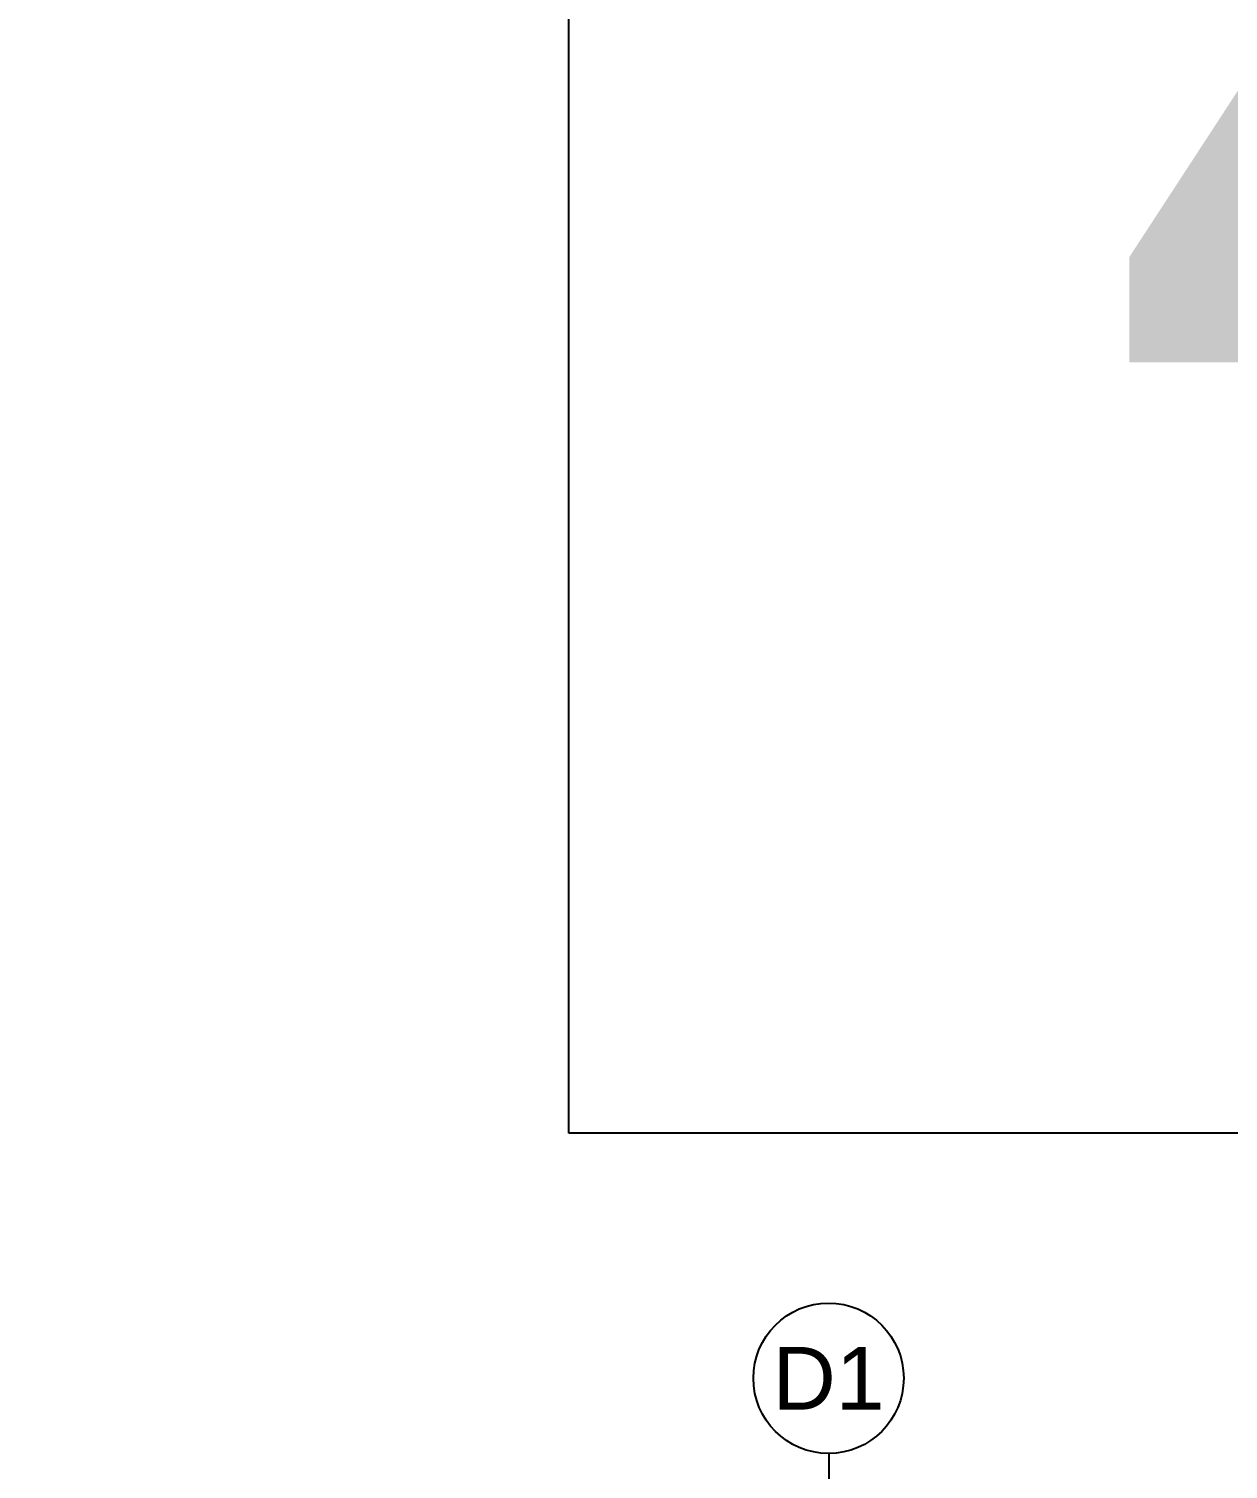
# Model space of a CAD drawing. Header units: millimetres. Extents: x -176651 to 424033, y -469666 to 486614.
# Drawn here: x 226145 to 227580, y 88175 to 89899 of the extents above; entities that cross this region are included whole.
import ezdxf
from ezdxf import colors
from ezdxf.entities.mleader import LeaderData, LeaderLine
from ezdxf.enums import TextEntityAlignment as Align
from ezdxf.math import Vec2, Vec3

# ---------------------------------------------------------------- set-up
doc = ezdxf.new("R2010")
doc.units = ezdxf.units.MM
doc.linetypes.add('1625_West Villa$0$DASHED', pattern=[0.75, 0.5, -0.25])
for name, color, linetype in [('1625_West Villa$0$ad-Door', 8, 'Continuous'), ('1625_West Villa$0$ad-Elevation 10', 8, 'Continuous'), ('1625_West Villa$0$ad-Furniture', 8, 'Continuous'), ('1625_West Villa$0$ad-Text Main_Door&window Label', 8, 'Continuous'), ('Site Levels$0$ad-Lvl-Entance road', 4, 'Continuous'), ('Site Levels$0$ad-Lvl-Plinth', 30, 'Continuous')]:
    doc.layers.add(name, color=color, linetype=linetype)
doc.layers.add('1625_West Villa$0$ad-Landscape', color=8, linetype='Continuous', lineweight=35)
doc.styles.add('1625_West Villa$0$New Text Style', font='arial.ttf', dxfattribs={"height": 100})
doc.styles.add('Site Levels$0$Sections_The woods Site plan_Entrances$0$Standard', font='arial.ttf')
doc.styles.add('Site Levels$0$Standard', font='arial.ttf')

# ---------------------------------------------------------------- blocks, each defined once
blk = doc.blocks.new('1625_West Villa$0$bamboo')
at = {"layer": '1625_West Villa$0$ad-Landscape', "color": 76}
for p, q in [((-57.1, 6), (-247.1, -49.8)), ((-470.6, -139.1), (-761.2, -217.2))]:
    blk.add_line(p, q, dxfattribs=at)
at = {"layer": '1625_West Villa$0$ad-Landscape', "color": 62}
blk.add_line((-124.2, -652.6), (-157.7, -842.3), dxfattribs=at)
at = {"layer": '1625_West Villa$0$ad-Landscape', "color": 76}
for points in [[(-510.6, -20.7), (-560, 126.9), (-536.5, -42), (-510.6, -20.7)], [(-494.9, -22.2), (-353, 51.3), (-466.5, -56.7), (-487.8, -30.9)], [(-535, -26.3), (-506.5, -60.8), (-666.8, -77), (-543.6, -33.4)], [(-174.3, -160.5), (-173.7, -0.6), (-130.6, -151.3), (-163.4, -158.2)], [(-511, -108), (-521.6, -218), (-481.1, -126.7), (-503.9, -116.6)], [(-446.7, -98.3), (-368, -105.9), (-456.8, -121.2), (-455.3, -105.4)], [(-452.7, -161.2), (-458.7, -224.1), (-441.4, -209.9), (-445.5, -169.8)], [(-183, -173.7), (-336.7, -149), (-176.1, -206.5), (-183, -173.7)], [(-189.3, -197.8), (-145.6, -188.6), (-205.5, -338.1), (-187, -208.8)], [(-363.6, -376.3), (-397.5, -405.4), (-417, -245.5), (-370.9, -367.8)], [(-196.6, -388.9), (-246, -241.3), (-222.5, -410.2), (-196.6, -388.9)], [(-145, -245.6), (-99, -247.3), (-95.6, -372), (-134.1, -243.3)], [(-425.4, -355.8), (-466.6, -376.5), (-529.7, -268.8), (-433.9, -363.1)], [(-180.9, -390.4), (-39, -316.9), (-152.5, -424.9), (-173.8, -399)], [(-357.5, -400.5), (-210.9, -348.1), (-379.3, -375.1), (-357.5, -400.5)], [(-444.7, -401.9), (-555, -393.6), (-462.9, -432.2), (-453.2, -409.1)], [(-221, -394.5), (-192.5, -429), (-352.8, -445.2), (-229.6, -401.6)], [(-358.7, -416.2), (-282.3, -556.6), (-392.6, -445.4), (-367.2, -423.5)], [(-496.8, -461.3), (-559.8, -456.6), (-545.3, -473.5), (-505.3, -468.6)], [(-433.8, -466), (-439.8, -544.8), (-456.8, -456.4), (-441.1, -457.6)], [(-242.7, -455.8), (-222.9, -497.4), (-331.8, -558.3), (-235.6, -464.5)], [(-132.6, -466.5), (-54, -474.1), (-142.8, -489.3), (-141.3, -473.6)], [(-197, -476.1), (-207.5, -586.2), (-167.1, -494.9), (-189.9, -484.8)], [(-98.1, -517.2), (-69.7, -551.7), (-229.9, -567.9), (-106.7, -524.3)], [(-138.6, -529.4), (-144.7, -592.3), (-127.4, -578.1), (-131.5, -538)], [(-363.6, -689.9), (-397.5, -719), (-417, -559.2), (-370.9, -681.4)]]:
    blk.add_lwpolyline(points, dxfattribs=at)
at = {"layer": '1625_West Villa$0$ad-Landscape', "color": 62}
for points in [[(-1357.1, -48), (-1406.5, 99.6), (-1382.9, -69.3), (-1357.1, -48)], [(-979.9, 48.7), (-960.1, 7.1), (-1069.1, -53.8), (-972.8, 40.1)], [(-1341.4, -49.5), (-1199.5, 24), (-1312.9, -84), (-1334.3, -58.1)], [(-1212, 35.1), (-1192.2, -6.5), (-1301.2, -67.4), (-1204.9, 26.4)], [(-1166.4, 14.8), (-1176.9, -95.3), (-1136.4, -4), (-1159.3, 6.1)], [(-934.3, 28.4), (-944.8, -81.7), (-904.3, 9.6), (-927.2, 19.8)], [(-875.9, -24.9), (-881.9, -87.8), (-864.7, -73.6), (-868.8, -33.5)], [(-718.6, -144.5), (-752.5, -173.6), (-772, -13.7), (-725.8, -136)], [(-1381.4, -53.6), (-1353, -88.1), (-1513.2, -104.3), (-1390.1, -60.7)], [(-1108, -38.5), (-1114, -101.4), (-1096.8, -87.2), (-1100.9, -47.1)], [(-780.4, -124), (-821.5, -144.7), (-884.6, -37), (-788.8, -131.3)], [(-556.7, -87.7), (-536.9, -129.3), (-645.8, -190.1), (-549.6, -96.3)], [(-1403.2, -114.9), (-1383.3, -156.5), (-1492.3, -217.4), (-1396.1, -123.6)], [(-1357.5, -135.2), (-1368, -245.3), (-1327.6, -154), (-1350.4, -143.9)], [(-1293.1, -125.6), (-1214.5, -133.2), (-1303.2, -148.4), (-1301.7, -132.7)], [(-1143.7, -283.2), (-1143, -123.3), (-1099.9, -274), (-1132.7, -280.9)], [(-712.5, -168.7), (-565.9, -116.3), (-734.3, -143.3), (-712.5, -168.7)], [(-799.7, -170.1), (-910, -161.8), (-817.9, -200.4), (-808.2, -177.3)], [(-1299.1, -188.5), (-1305.1, -251.4), (-1287.9, -237.2), (-1292, -197.1)], [(-1053.9, -275.7), (-1010.7, -209.6), (-1038.4, -295.3), (-1051.6, -286.6)], [(-713.7, -184.4), (-637.3, -324.8), (-747.6, -213.6), (-722.2, -191.7)], [(-851.8, -229.5), (-914.8, -224.8), (-900.2, -241.7), (-860.3, -236.8)], [(-788.8, -234.2), (-794.8, -313), (-811.8, -224.6), (-796, -225.8)], [(-1152.3, -296.4), (-1306, -271.7), (-1145.4, -329.2), (-1152.3, -296.4)], [(-841.4, -403.5), (-875.3, -432.7), (-894.8, -272.8), (-848.7, -395.1)], [(-1158.7, -320.6), (-1114.9, -311.4), (-1174.8, -460.8), (-1156.4, -331.5)], [(-1075.2, -337.2), (-982.6, -397.6), (-1044.7, -319.4), (-1064.3, -334.9)], [(-903.2, -383.1), (-944.4, -403.7), (-1007.5, -296), (-911.7, -390.3)], [(-1000.9, -310.2), (-948, -344.7), (-952.6, -322.9), (-990, -307.9)], [(-1114.4, -368.3), (-1068.3, -370), (-1064.9, -494.8), (-1103.4, -366)], [(-835.4, -427.8), (-688.8, -375.4), (-857.2, -402.4), (-835.4, -427.8)], [(-922.6, -429.1), (-1032.9, -420.9), (-940.7, -459.5), (-931.1, -436.4)], [(-1179.6, -607.1), (-1229, -459.4), (-1205.5, -628.4), (-1179.6, -607.1)], [(-836.6, -443.5), (-760.1, -583.9), (-870.5, -472.6), (-845, -450.8)], [(-974.6, -488.6), (-1037.7, -483.9), (-1023.1, -500.8), (-983.1, -495.9)], [(-911.6, -493.3), (-917.6, -572.1), (-934.7, -483.7), (-918.9, -484.8)], [(-1163.9, -608.6), (-1022, -535), (-1135.5, -643.1), (-1156.8, -617.2)], [(-425.4, -669.4), (-466.6, -690.1), (-529.7, -582.4), (-433.9, -676.7)], [(-119.8, -578.6), (-100, -620.2), (-209, -681), (-112.7, -587.2)], [(-1204, -612.6), (-1175.5, -647.1), (-1335.8, -663.4), (-1212.6, -619.7)], [(-1084.1, -757), (-1133.4, -609.4), (-1109.9, -778.4), (-1084.1, -757)], [(-827.8, -744.4), (-861.7, -773.6), (-881.2, -613.7), (-835.1, -736)], [(-527.4, -744.4), (-561.3, -773.6), (-580.8, -613.7), (-534.7, -736)], [(-889.6, -724), (-930.8, -744.6), (-993.8, -636.9), (-898.1, -731.2)], [(-589.2, -724), (-630.4, -744.6), (-693.5, -636.9), (-597.7, -731.2)], [(-1225.7, -674), (-1205.9, -715.6), (-1314.8, -776.5), (-1218.6, -682.6)], [(-1115.6, -684.7), (-1037, -692.3), (-1125.7, -707.5), (-1124.2, -691.8)], [(-1068.3, -758.6), (-926.4, -685), (-1039.9, -793.1), (-1061.2, -767.2)], [(-357.5, -714.1), (-210.9, -661.7), (-379.3, -688.7), (-357.5, -714.1)], [(-1180, -694.3), (-1190.5, -804.4), (-1150.1, -713.1), (-1172.9, -702.9)], [(-821.7, -768.6), (-675.1, -716.3), (-843.5, -743.3), (-821.7, -768.6)], [(-444.7, -715.5), (-555, -707.2), (-462.9, -745.8), (-453.2, -722.8)], [(-521.3, -768.6), (-374.8, -716.3), (-543.2, -743.3), (-521.3, -768.6)], [(-1108.4, -762.6), (-1079.9, -797.1), (-1240.2, -813.4), (-1117, -769.7)], [(-1121.6, -747.6), (-1127.7, -810.5), (-1110.4, -796.3), (-1114.5, -756.2)], [(-908.9, -770), (-1019.2, -761.8), (-927.1, -800.3), (-917.4, -777.3)], [(-608.6, -770), (-718.8, -761.8), (-626.7, -800.3), (-617.1, -777.3)], [(-358.7, -729.9), (-282.3, -870.2), (-392.6, -759), (-367.2, -737.1)], [(-16.2, -749), (12.3, -783.5), (-148, -799.7), (-24.8, -756.1)], [(-822.9, -784.4), (-746.5, -924.8), (-856.8, -813.5), (-831.4, -791.7)], [(-575.6, -887.6), (-616.8, -908.3), (-679.8, -800.6), (-584, -894.9)], [(-513.8, -908.1), (-547.7, -937.2), (-567.2, -777.3), (-521, -899.6)], [(-496.8, -774.9), (-559.8, -770.2), (-545.3, -787.1), (-505.3, -782.2)], [(-522.5, -784.4), (-446.1, -924.8), (-556.4, -813.5), (-531, -791.7)], [(-433.8, -779.7), (-439.8, -858.4), (-456.8, -770), (-441.1, -771.2)], [(-1130.1, -824), (-1110.3, -865.6), (-1219.3, -926.5), (-1123, -832.6)], [(-1020.1, -834.7), (-941.4, -842.3), (-1030.2, -857.5), (-1028.7, -841.8)], [(-961, -829.5), (-1024, -824.8), (-1009.5, -841.7), (-969.5, -836.8)], [(-898, -834.2), (-904, -913), (-921, -824.6), (-905.3, -825.7)], [(-865.6, -975.2), (-915, -827.6), (-891.5, -996.5), (-865.6, -975.2)], [(-660.6, -829.5), (-723.6, -824.8), (-709.1, -841.7), (-669.1, -836.8)], [(-597.6, -834.2), (-603.6, -913), (-620.7, -824.6), (-604.9, -825.7)], [(-1084.5, -844.3), (-1095, -954.4), (-1054.5, -863.1), (-1077.3, -852.9)], [(-227.1, -1003.5), (-261, -1032.7), (-280.5, -872.8), (-234.3, -995)], [(-1026.1, -897.6), (-1032.1, -960.5), (-1014.9, -946.3), (-1019, -906.2)], [(-849.9, -976.7), (-708, -903.2), (-821.4, -1011.2), (-842.8, -985.4)], [(-507.7, -932.3), (-361.1, -879.9), (-529.5, -906.9), (-507.7, -932.3)], [(-288.9, -983), (-330, -1003.7), (-393.1, -896), (-297.3, -990.3)], [(-616.5, -1023.9), (-657.7, -1044.6), (-720.8, -936.9), (-625, -1031.2)], [(-594.9, -933.7), (-705.2, -925.4), (-613.1, -964), (-603.4, -940.9)], [(-554.7, -1044.4), (-588.6, -1073.6), (-608.1, -913.7), (-562, -1036)], [(-889.9, -980.8), (-861.5, -1015.3), (-1021.7, -1031.5), (-898.6, -987.9)], [(-508.9, -948), (-432.5, -1088.4), (-542.8, -977.2), (-517.4, -955.3)], [(-302.5, -1064.9), (-343.7, -1085.5), (-406.8, -977.8), (-311, -1072.1)], [(-240.7, -1085.3), (-274.6, -1114.5), (-294.1, -954.6), (-248, -1076.9)], [(-221, -1027.7), (-74.4, -975.4), (-242.8, -1002.3), (-221, -1027.7)], [(-647, -993.1), (-710, -988.4), (-695.4, -1005.3), (-655.5, -1000.4)], [(-584, -997.8), (-590, -1076.6), (-607, -988.2), (-591.3, -989.4)], [(-548.6, -1068.6), (-402.1, -1016.3), (-570.5, -1043.2), (-548.6, -1068.6)], [(-911.7, -1042.2), (-891.9, -1083.8), (-1000.8, -1144.6), (-904.6, -1050.8)], [(-801.6, -1052.8), (-723, -1060.4), (-811.7, -1075.7), (-810.2, -1059.9)], [(-308.2, -1029.1), (-418.5, -1020.8), (-326.4, -1059.4), (-316.7, -1036.4)], [(-222.2, -1043.5), (-145.8, -1183.9), (-256.1, -1072.6), (-230.7, -1050.8)], [(-866, -1062.5), (-876.5, -1172.5), (-836.1, -1081.2), (-858.9, -1071.1)], [(-635.9, -1070), (-746.1, -1061.7), (-654, -1100.3), (-644.4, -1077.3)], [(-549.8, -1084.4), (-473.4, -1224.8), (-583.8, -1113.5), (-558.3, -1091.7)], [(-360.3, -1088.6), (-423.3, -1083.8), (-408.7, -1100.8), (-368.8, -1095.8)], [(-297.3, -1093.3), (-303.3, -1172), (-320.3, -1083.6), (-304.5, -1084.8)], [(-234.6, -1109.5), (-88.1, -1057.2), (-256.5, -1084.1), (-234.6, -1109.5)], [(-807.6, -1115.7), (-813.6, -1178.6), (-796.4, -1164.4), (-800.5, -1124.4)], [(-687.9, -1129.5), (-751, -1124.7), (-736.4, -1141.7), (-696.4, -1136.8)], [(-624.9, -1134.2), (-630.9, -1213), (-648, -1124.6), (-632.2, -1125.7)], [(-321.9, -1110.9), (-432.1, -1102.7), (-340, -1141.2), (-330.3, -1118.2)], [(-235.8, -1125.3), (-159.4, -1265.7), (-269.7, -1154.4), (-244.3, -1132.6)], [(-84.4, -1103.5), (-56, -1138), (-216.2, -1154.2), (-93.1, -1110.6)], [(-310.9, -1175.1), (-316.9, -1253.9), (-334, -1165.5), (-318.2, -1166.6)], [(-106.2, -1164.9), (-86.3, -1206.5), (-195.3, -1267.4), (-99.1, -1173.5)], [(-373.9, -1170.4), (-436.9, -1165.7), (-422.4, -1182.6), (-382.4, -1177.7)]]:
    blk.add_lwpolyline(points, dxfattribs=at)
blk = doc.blocks.new('1625_West Villa$0$zw$DAD3')
at = {"transparency": 33554610}
h = blk.add_hatch(dxfattribs=at)
h.set_pattern_fill('DOTS', color=35, scale=20, angle=360)
h.set_pattern_definition([(360, (-800139.518, 271344.397), (15.875, 31.75), [0, -31.75])])
h.paths.add_polyline_path([(450, -2530), (2915, -2530), (2915, -450), (450, -450)])
at = {"layer": '1625_West Villa$0$ad-Elevation 10', "linetype": '1625_West Villa$0$DASHED'}
blk.add_lwpolyline([(0, -2980), (3365, -2980), (3365, 0), (0, 0)], close=True, dxfattribs=at)
for points in [[(1071.7, 0), (1071.7, -2980)], [(1171.7, 0), (1171.7, -2980)], [(0, -1936.7), (3365, -1936.7)], [(0, -2036.7), (3365, -2036.7)]]:
    blk.add_lwpolyline(points, dxfattribs=at)
at = {"layer": '1625_West Villa$0$ad-Elevation 10'}
blk.add_lwpolyline([(450, -2530), (2915, -2530), (2915, -450), (450, -450)], close=True, dxfattribs=at)
at = {"layer": '1625_West Villa$0$ad-Landscape', "linetype": 'Continuous', "xscale": 0.473259546584505, "yscale": 0.473259546584505, "zscale": 0.473259546584505, "rotation": 359.9999999999999}
blk.add_blockref('1625_West Villa$0$bamboo', (1292.6, -1624.9), dxfattribs=at)
blk = doc.blocks.new('1625_West Villa$0$zw$66EE')
at = {"layer": '1625_West Villa$0$ad-Furniture', "rotation": 359.9999999999997}
blk.add_blockref('1625_West Villa$0$zw$DAD3', (3610, 8185), dxfattribs=at)
blk = doc.blocks.new('*U95')
for p, q in [((-8.3, -111.1), (-41.7, -111.1)), ((-25, -127.8), (-25, -94.4)), ((-811.3, -760.8), (-796.4, -775.7)), ((-746.2, -826), (-761.1, -811.1))]:
    blk.add_line(p, q)
for points in [[(-1150, -100), (-1150, -50), (-1128.6, -50), (-1128.6, -35.7), (-1128.6, 0), (-1200, 0), (-1200, -100)], [(-50, -100), (0, -100), (0, 0), (-71.4, 0), (-71.4, -35.7), (-71.4, -50), (-50, -50)], [(-50, -100), (-130.8, -180.8), (-166.2, -145.5), (-85.4, -64.6)], [(-130.8, -180.8), (-747, -797), (-782.4, -761.6), (-166.2, -145.5)], [(-827.8, -877.8), (-747, -797), (-782.4, -761.6), (-863.2, -842.5)]]:
    blk.add_lwpolyline(points, close=True)
for points in [[(-808.2, -787.5), (-835.7, -760), (-772.9, -697.2), (-765, -705), (-822, -773.7)], [(-772.8, -822.8), (-745.4, -850.3), (-682.5, -787.5), (-690.4, -779.7), (-759, -836.7)]]:
    blk.add_lwpolyline(points)
blk.add_circle((-25, -111.1), 11.1)
at = {"color": 8, "linetype": '1625_West Villa$0$DASHED', "lineweight": 0}
blk.add_arc((-93.1, -153.1), 1047.4, 178.1881, 271.8119, dxfattribs=at)
at = {"layer": '1625_West Villa$0$ad-Text Main_Door&window Label'}
blk.add_line((-600, 125), (-600, -230), dxfattribs=at)
blk.add_circle((-600.3, 245), 120, dxfattribs=at)
at = {"layer": '1625_West Villa$0$ad-Text Main_Door&window Label', "style": '1625_West Villa$0$New Text Style'}
blk.add_attdef('D1', text='', height=100, dxfattribs=at).set_placement((-600.3, 245), align=Align.MIDDLE_CENTER)
blk = doc.blocks.new('1625_West Villa$0$zw$6266')
at = {"layer": '1625_West Villa$0$ad-Door', "ltscale": 5, "xscale": 0.7499999997027537, "yscale": 0.7499999997027537, "zscale": 0.7499999997027537}
blk.add_blockref('*U95', (4810, 4745), dxfattribs=at).add_auto_attribs({'D1': 'D1'})
blk = doc.blocks.new('1625_West Villa')
at = {"layer": '1625_West Villa$0$ad-Furniture'}
blk.add_blockref('1625_West Villa$0$zw$66EE', (0, 0), dxfattribs=at)
blk.add_blockref('1625_West Villa$0$zw$6266', (0, 0))
blk = doc.blocks.new("All Plot's Villa Plans")
at = {"ltscale": 5}
blk.add_blockref('1625_West Villa', (222742.3, 83354.9), dxfattribs=at)
blk = doc.blocks.new('Site Levels$0$zw$63CD')
at = {"layer": 'Site Levels$0$ad-Lvl-Plinth', "insert": (236117.3, -9580.7), "char_height": 1269.985, "width": 5416.267, "attachment_point": 5, "style": 'Site Levels$0$Sections_The woods Site plan_Entrances$0$Standard', "bg_fill": 19, "box_fill_scale": 1.5, "bg_fill_color": 257, "bg_fill_transparency": 0}
blk.add_mtext('\\pxt4;498.32', dxfattribs=at)
blk = doc.blocks.new('Site Levels$0$zw$1B0B')
at = {"layer": 'Site Levels$0$ad-Lvl-Entance road'}
ml = blk.add_multileader_mtext('Standard', dxfattribs=at)
ml.set_content('{\\fArial|b1|i0|c0|p34;497.57}', color=256, style='Site Levels$0$Standard')
ml.set_leader_properties()
ml.build(insert=Vec2(0, 0))
ml.multileader.update_dxf_attribs({"has_text_frame": 1, "arrow_head_size": 1219.2, "scale": 12})
ctx = ml.context
ctx.base_point, ctx.scale, ctx.char_height, ctx.arrow_head_size, ctx.landing_gap_size, ctx.plane_origin = Vec3(215314.5, -9726.4), 12, 1219.186, 1219.2, 609.6, Vec3(213475.3, -5006.2)
notes = []
notes.append((ctx, [(0, (1, 1, 0), (214469.6, -9726.4), (1, 0), 845, [(0, [(213475.3, -5006.2)], 0, [])])]))
ctx.mtext.insert, ctx.mtext.width, ctx.mtext.defined_height, ctx.mtext.flow_direction = Vec3(215924.1, -9106), 5138.489, 1392.4, 5
ctx.mtext.has_bg_fill, ctx.mtext.bg_color, ctx.mtext.bg_scale_factor, ctx.mtext.bg_transparency, ctx.mtext.use_window_bg_color = 1, -1027028792, 1.5, 0, 1
for ctx, leaders in notes:
    for number, flags, end, landing, length, lines in leaders:
        leader = LeaderData()
        leader.index, (leader.has_last_leader_line, leader.has_dogleg_vector, leader.attachment_direction) = number, flags
        leader.last_leader_point, leader.dogleg_vector, leader.dogleg_length = Vec3(end), Vec3(landing), length
        for number, points, colour, breaks in lines:
            line = LeaderLine()
            line.index, line.vertices, line.color, line.breaks = number, Vec3.list(points), colors.encode_raw_color(colour), breaks
            leader.lines.append(line)
        ctx.leaders.append(leader)
blk = doc.blocks.new('Site Levels')
at = {"layer": 'Site Levels$0$ad-Lvl-Entance road', "ltscale": 5}
blk.add_blockref('Site Levels$0$zw$1B0B', (-5982.9, 99418.6), dxfattribs=at)
at = {"layer": 'Site Levels$0$ad-Lvl-Plinth', "ltscale": 5}
blk.add_blockref('Site Levels$0$zw$63CD', (-5982.9, 99418.6), dxfattribs=at)

msp = doc.modelspace()

# ---------------------------------------------------------------- block references
at = {"ltscale": 5}
msp.add_blockref("All Plot's Villa Plans", (0, 0), dxfattribs=at)

# ---------------------------------------------------------------- next in the draw order: block references
msp.add_blockref('Site Levels', (0, 0), dxfattribs=at)

doc.saveas('drawing.dxf')
